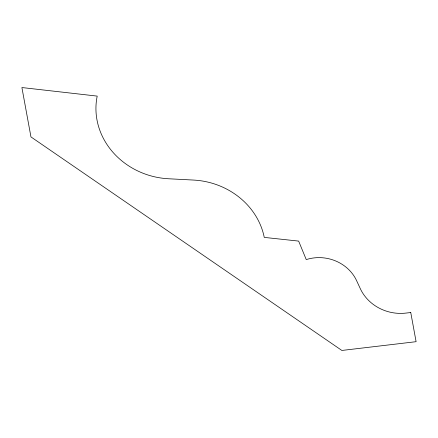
<?xml version="1.0" encoding="UTF-8"?>
<svg xmlns="http://www.w3.org/2000/svg" width="438" height="438" viewBox="0 0 438 438"><rect width="100%" height="100%" fill="white"/><g stroke="black" fill="none" stroke-linecap="round" stroke-linejoin="round"><path stroke-width="0.66" d="M410.751 312.518L406.344 313.039A42.229 38.336 12.1 0 1 360.326 288.697L356.603 280.659A39.393 35.757 12.1 0 0 306.25 259.597L298.639 241.092L264.256 237.396A73.414 66.642 12.1 0 0 193.601 180.067L168.553 178.764A74.181 67.343 12.1 0 1 97.203 96.108L21.9 87.545L30.956 136.919L341.87 350.455L416.1 341.684L410.751 312.518"/></g></svg>
